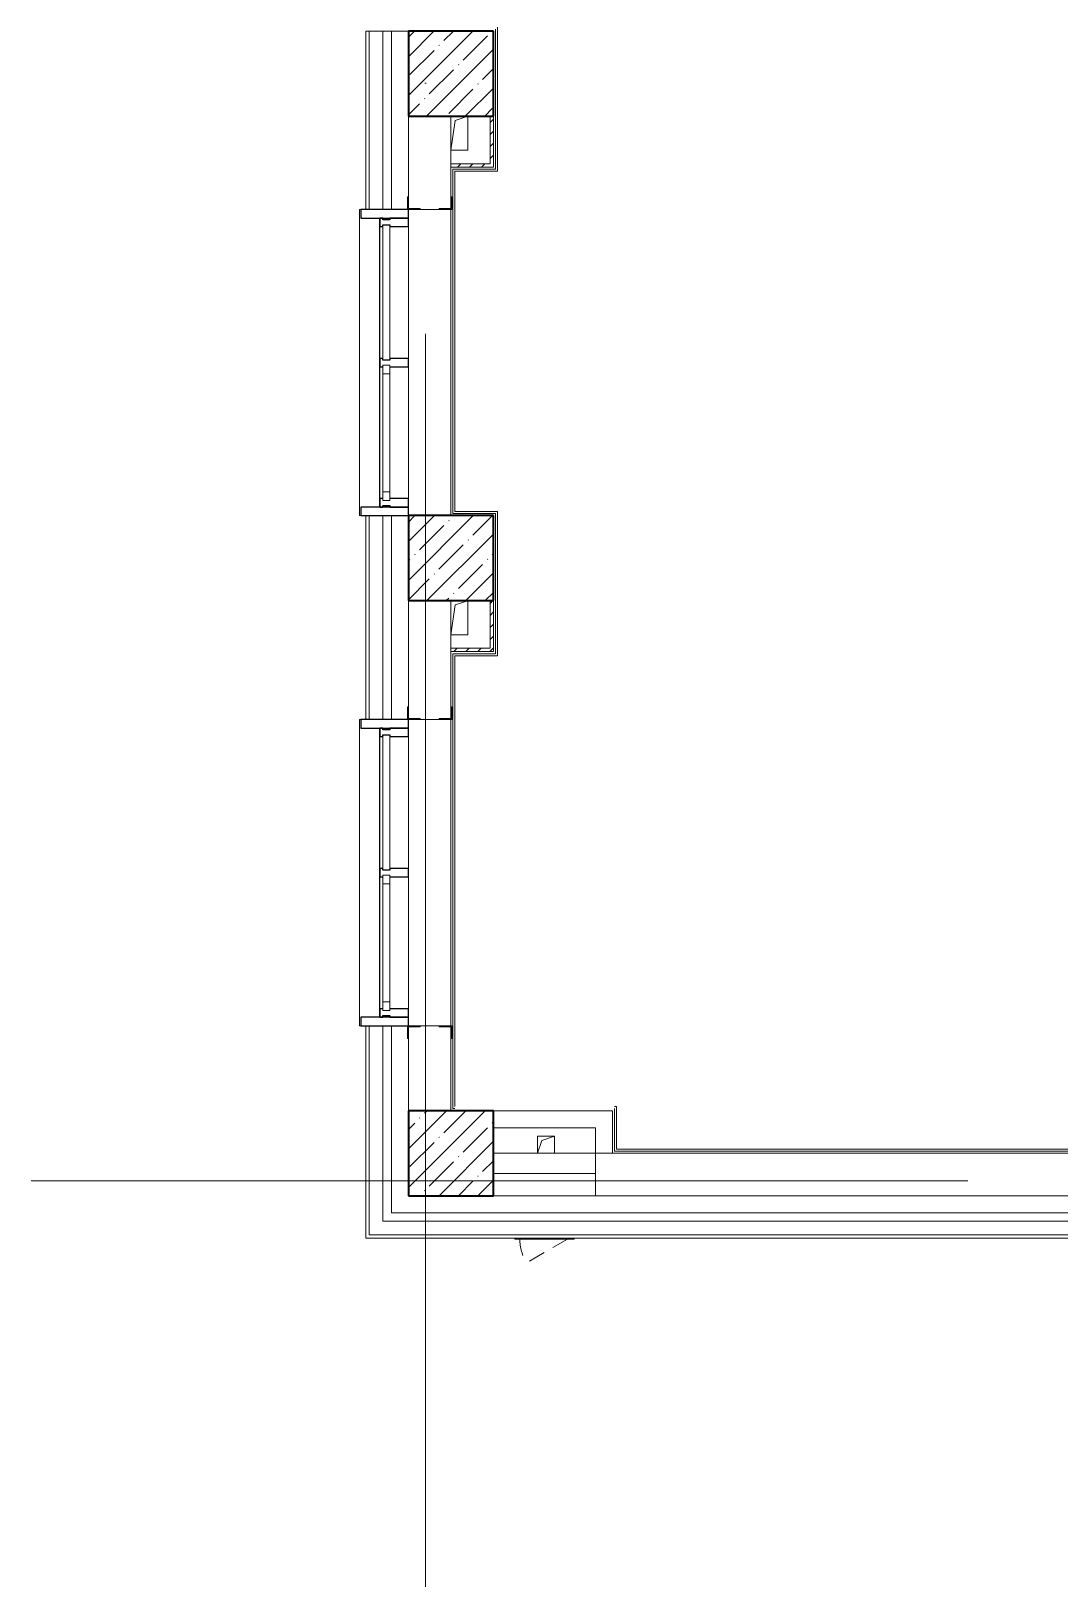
# Model space of a CAD drawing. Header units: millimetres. Extents: x 5993 to 95364, y 94667 to 143522.
# Drawn here: x 41444 to 41936, y 118403 to 119147 of the extents above; entities that cross this region are included whole.
import ezdxf

# ---------------------------------------------------------------- set-up
doc = ezdxf.new("R2010")
doc.units = ezdxf.units.MM
for name, pattern in [('200_ШТРИХ_ш1п0_6_', [160, 100, -60]), ('50_200_ШТРИХ_1Т_ш5_п1_п1_', [1400, 1000, -200, 0, -200]), ('Штрих короткий', [300, 150, -150])]:
    doc.linetypes.add(name, pattern=pattern)
for name, color, linetype, lineweight in [('0-2', 7, 'Continuous', 9), ('S-GRID-____-OTLN-1', 7, '50_200_ШТРИХ_1Т_ш5_п1_п1_', 9), ('Импосты витража', 7, 'Continuous', 9), ('Импосты витража-1', 7, 'Continuous', 25), ('Каркас_Импост', 7, 'Continuous', 13), ('Каркас_Импост-1', 7, 'Continuous', 9), ('Несущие колонны', 7, 'Continuous', 9), ('Несущие колонны-1', 7, 'Continuous', 35), ('Обобщенные модели', 7, 'Continuous', 9), ('Общие ребра', 7, 'Continuous', 9), ('Окна', 7, 'Continuous', 9), ('Остекление-1', 7, 'Continuous', 9), ('Открывание в плане-2', 7, '200_ШТРИХ_ш1п0_6_', 9), ('Перемычка-1', 7, 'Штрих короткий', 9), ('Стены', 7, 'Continuous', 9), ('Стены-1', 7, 'Continuous', 13)]:
    doc.layers.add(name, color=color, linetype=linetype, lineweight=lineweight)
doc.layers.add('Штриховка разреза-4', color=7, linetype='Continuous', lineweight=5, true_color=0x0080ff)

# ---------------------------------------------------------------- blocks, each defined once
blk = doc.blocks.new('BSC_Колонна _Прямоугольная - 500х500-V14-АИ2_01_План напольных покрытий и плинтусов 1го этажа _Часть 1_')
at = {"layer": 'Несущие колонны'}
h = blk.add_hatch(dxfattribs=at)
h.set_pattern_fill('FP_21', color=256, style=0, pattern_type=2)
h.set_pattern_definition([(45, (-150, -57250), (-114.04925, 114.04925), []), (45, (-35.95, -57250), (-114.04925, 114.04925), [201.613, -40.323, 3.353, -36.97])])
h.paths.add_polyline_path([(-250, -250), (250, -250), (250, 250), (-250, 250)], flags=0)
at = {"layer": 'Несущие колонны-1'}
for p, q in [((250, 250), (-250, 250)), ((-250, 250), (-250, -250)), ((250, -250), (250, 250)), ((-250, -250), (250, -250))]:
    blk.add_line(p, q, dxfattribs=at)
blk = doc.blocks.new('BSC_Колонна _Прямоугольная - 500х500-V17-АИ2_01_План напольных покрытий и плинтусов 1го этажа _Часть 1_')
at = {"layer": 'Несущие колонны'}
h = blk.add_hatch(dxfattribs=at)
h.set_pattern_fill('FP_24', color=256, style=0, pattern_type=2)
h.set_pattern_definition([(45, (-150, -63600), (-114.04925, 114.04925), []), (45, (-35.95, -63600), (-114.04925, 114.04925), [201.613, -40.323, 3.353, -36.97])])
h.paths.add_polyline_path([(-250, -250), (250, -250), (250, 250), (-250, 250), (-250, 59.4)], flags=0)
at = {"layer": 'Несущие колонны-1'}
for p, q in [((250, 250), (-250, 250)), ((-250, 250), (-250, -250)), ((250, -250), (250, 250)), ((-250, -250), (250, -250))]:
    blk.add_line(p, q, dxfattribs=at)
blk = doc.blocks.new('BSC_Колонна _Прямоугольная - 500х500-V53-АИ2_01_План напольных покрытий и плинтусов 1го этажа _Часть 1_')
at = {"layer": 'Несущие колонны'}
h = blk.add_hatch(dxfattribs=at)
h.set_pattern_fill('FP_83', color=256, style=0, pattern_type=2)
h.set_pattern_definition([(45, (-150, -60750), (-114.04925, 114.04925), []), (45, (-35.95, -60750), (-114.04925, 114.04925), [201.613, -40.323, 3.353, -36.97])])
h.paths.add_polyline_path([(-250, -250), (250, -250), (250, 250), (-250, 250)], flags=0)
at = {"layer": 'Несущие колонны-1'}
for p, q in [((250, 250), (-250, 250)), ((-250, 250), (-250, -250)), ((250, -250), (250, 250)), ((-250, -250), (250, -250))]:
    blk.add_line(p, q, dxfattribs=at)
blk = doc.blocks.new('Проем_Дверь_Прямоугольный - 1800х2700h_оконные проемы-25805030-АИ2_01_План напольных покрытий и плинтусов 1го этажа _Часть 1_')
at = {"layer": 'Перемычка-1'}
for p, q in [((900, 125), (-900, 125)), ((900, -125), (-900, -125))]:
    blk.add_line(p, q, dxfattribs=at)
blk = doc.blocks.new('PNS_Панель прямоугольная2 - Нр_Стекло - 40мм-26243474-АИ2_01_План напольных покрытий и плинтусов 1го этажа _Часть 1_')
at = {"layer": 'Каркас_Импост'}
for p, q in [((-397.5, 0), (-397.5, 40)), ((-397.5, 40), (-347.5, 40)), ((-347.5, 40), (-347.5, 0)), ((397.5, 40), (347.5, 40)), ((347.5, 40), (347.5, 0)), ((397.5, 0), (397.5, 40)), ((-347.5, 0), (-397.5, 0)), ((347.5, 0), (397.5, 0))]:
    blk.add_line(p, q, dxfattribs=at)
at = {"layer": 'Каркас_Импост-1'}
for p, q in [((-347.5, 40), (347.5, 40)), ((-347.5, 0), (347.5, 0))]:
    blk.add_line(p, q, dxfattribs=at)
blk = doc.blocks.new('Прямоугольный импост - Импост структурный с накладкой - 150мм-25647633-АИ2_01_План напольных покрытий и плинтусов 1го этажа _Часть 1_')
at = {"layer": 'Импосты витража-1'}
for p, q in [((-25, 0), (-25, 17)), ((-25, 17), (25, 17)), ((-15, 0), (-25, 0)), ((-15, -40), (-15, 0)), ((25, 17), (25, 0)), ((-25, -150), (-25, -40)), ((-25, -40), (-15, -40)), ((25, -40), (25, -150)), ((25, -150), (-25, -150))]:
    blk.add_line(p, q, dxfattribs=at)
blk = doc.blocks.new('Прямоугольный импост - Импост структурный с накладкой - 150мм-25647642-АИ2_01_План напольных покрытий и плинтусов 1го этажа _Часть 1_')
at = {"layer": 'Импосты витража'}
for p, q in [((103600, 79475), (103600, 80250)), ((103767, 79475), (103767, 80250))]:
    blk.add_line(p, q, dxfattribs=at)
blk = doc.blocks.new('Прямоугольный импост - Импост структурный с накладкой - 150мм-V165-АИ2_01_План напольных покрытий и плинтусов 1го этажа _Часть 1_')
at = {"layer": 'Импосты витража-1'}
for p, q in [((-25, 0), (-25, 17)), ((-25, 17), (25, 17)), ((25, 0), (15, 0)), ((15, 0), (15, -40)), ((25, 17), (25, 0)), ((-25, -150), (-25, -40)), ((15, -40), (25, -40)), ((25, -40), (25, -150)), ((25, -150), (-25, -150))]:
    blk.add_line(p, q, dxfattribs=at)
blk = doc.blocks.new('PNS_Панель прямоугольная1 - Нр_Стекло - 40мм-25259299-АИ2_01_План напольных покрытий и плинтусов 1го этажа _Часть 1_')
at = {"layer": 'Остекление-1'}
for p, q in [((-387.5, 40), (387.5, 40)), ((-397.5, 0), (397.5, 0)), ((387.5, 0), (-387.5, 0))]:
    blk.add_line(p, q, dxfattribs=at)
blk = doc.blocks.new('Прямоугольный импост - Импост структурный с накладкой - 150мм-25647644-АИ2_01_План напольных покрытий и плинтусов 1го этажа _Часть 1_')
at = {"layer": 'Импосты витража-1'}
for p, q in [((-25, 0), (-25, 17)), ((-25, 17), (25, 17)), ((-15, 0), (-25, 0)), ((-15, -40), (-15, 0)), ((25, 0), (15, 0)), ((15, 0), (15, -40)), ((25, 17), (25, 0)), ((-25, -150), (-25, -40)), ((-25, -40), (-15, -40)), ((15, -40), (25, -40)), ((25, -40), (25, -150)), ((25, -150), (-25, -150))]:
    blk.add_line(p, q, dxfattribs=at)
blk = doc.blocks.new('Прямоугольный импост - Откос НВФ_50х280 мм-V169-АИ2_01_План напольных покрытий и плинтусов 1го этажа _Часть 1_')
at = {"layer": 'Импосты витража-1'}
for p, q in [((-50, 130), (0, 130)), ((-50, -150), (-50, 130)), ((0, 130), (0, -150)), ((0, -150), (-50, -150))]:
    blk.add_line(p, q, dxfattribs=at)
blk = doc.blocks.new('Прямоугольный импост - Откос НВФ_50х280 мм-25993838-АИ2_01_План напольных покрытий и плинтусов 1го этажа _Часть 1_')
at = {"layer": 'Импосты витража-1'}
for p, q in [((0, 130), (-50, 130)), ((-50, 130), (-50, -150)), ((0, -144), (0, 130)), ((-50, -150), (0, -150))]:
    blk.add_line(p, q, dxfattribs=at)
blk = doc.blocks.new('Прямоугольный импост - Откос НВФ_50х280 мм-25993834-АИ2_01_План напольных покрытий и плинтусов 1го этажа _Часть 1_')
at = {"layer": 'Импосты витража-1'}
for p, q in [((-50, 130), (0, 130)), ((-50, -150), (-50, 130)), ((0, 130), (0, -144)), ((0, -150), (-50, -150))]:
    blk.add_line(p, q, dxfattribs=at)
blk = doc.blocks.new('Фахверк_СКБ_Уголок - 250_2700-27497298-АИ2_01_План напольных покрытий и плинтусов 1го этажа _Часть 1_')
at = {"layer": 'Обобщенные модели'}
for p, q in [((200, 181), (125, 181)), ((125, 181), (125, 106)), ((125, 106), (131, 106)), ((131, 106), (131, 175)), ((131, 175), (200, 175)), ((200, 175), (200, 181)), ((131, -6), (125, -6)), ((125, -6), (125, -81)), ((125, -81), (200, -81)), ((131, -75), (131, -6)), ((200, -75), (131, -75)), ((200, -81), (200, -75))]:
    blk.add_line(p, q, dxfattribs=at)
blk = doc.blocks.new('AR_Отверстие прямоугольное _в плите_ - AR_Отверстие прямоугольное _в плите_-V237-АИ2_01_План напольных покрытий и плинтусов 1го этажа _Часть 1_')
at = {"layer": 'Обобщенные модели'}
for p, q in [((50, 50), (-50, 50)), ((-50, 50), (-50, -50)), ((-50, -50), (-25, 25)), ((-25, 25), (50, 50)), ((50, -50), (50, 50))]:
    blk.add_line(p, q, dxfattribs=at)
blk = doc.blocks.new('AR_Отверстие прямоугольное _в плите_ - AR_Отверстие прямоугольное _в плите_-V255-АИ2_01_План напольных покрытий и плинтусов 1го этажа _Часть 1_')
at = {"layer": 'Обобщенные модели'}
for p, q in [((50, 100), (-50, 100)), ((-25, 75), (50, 100)), ((50, -100), (50, 100)), ((-50, -100), (-25, 75)), ((-50, -100), (50, -100))]:
    blk.add_line(p, q, dxfattribs=at)
blk = doc.blocks.new('Отлив_СКБ - Отлив витража_120_НВФ-31885689-АИ2_01_План напольных покрытий и плинтусов 1го этажа _Часть 1_')
at = {"layer": 'Окна'}
for p, q in [((0, 113), (0, 120)), ((1800, 120), (0, 120)), ((1800, 120), (1800, 113)), ((50, 2), (1750, 2))]:
    blk.add_line(p, q, dxfattribs=at)
blk = doc.blocks.new('DOR_Люк-Решетка_Прямоугольный - Люк_300х400h ПЛК_цоколь-28750901-АИ2_01_План напольных покрытий и плинтусов 1го этажа _Часть 1_')
at = {"layer": 'Каркас_Импост-1'}
for p, q in [((-175, 10), (-175, 15)), ((175, 15), (-175, 15)), ((175, 15), (175, 10))]:
    blk.add_line(p, q, dxfattribs=at)
at = {"layer": 'Открывание в плане-2'}
blk.add_line((-136.3, 15), (106.1, 155), dxfattribs=at)
blk.add_arc((-145, 10), 290, 0.99289, 30, dxfattribs=at)

msp = doc.modelspace()

# ---------------------------------------------------------------- linework, layer by layer
at = {"layer": 'S-GRID-____-OTLN-1', "color": 251, "ltscale": 0.6, "true_color": 0x636466}
for p, q in [((41632.66, 118402.62), (41632.66, 121495.1)), ((50293.31, 118597.07), (41443.97, 118597.07))]:
    msp.add_line(p, q, dxfattribs=at)
at = {"layer": 'Общие ребра'}
for p, q in [((41605.81, 119147.48), (41605.81, 119062.01)), ((41605.81, 119062.01), (41605.81, 119147.48)), ((41612.32, 119062.01), (41612.32, 119147.48)), ((41616.39, 119062.01), (41616.39, 119147.48)), ((41624.53, 119106.78), (41624.53, 119068.11)), ((41624.53, 119068.11), (41624.53, 119106.78)), ((41605.81, 118915.5), (41605.81, 118817.82)), ((41605.81, 118817.82), (41605.81, 118915.5)), ((41612.32, 118817.82), (41612.32, 118915.5)), ((41616.39, 118817.82), (41616.39, 118915.5)), ((41624.53, 118874.8), (41624.53, 118823.93)), ((41624.53, 118823.93), (41624.53, 118874.8)), ((41605.81, 118671.31), (41605.81, 118571.2)), ((41605.81, 118571.2), (41605.81, 118671.31)), ((41612.32, 118577.71), (41612.32, 118671.31)), ((41616.39, 118581.78), (41616.39, 118671.31)), ((41624.53, 118665.21), (41624.53, 118630.61)), ((41624.53, 118630.61), (41624.53, 118665.21)), ((41714.07, 118610.27), (41722.21, 118610.27)), ((41624.53, 118581.78), (41616.39, 118581.78)), ((42275.69, 118581.78), (41624.53, 118581.78)), ((41616.39, 118577.71), (41612.32, 118577.71)), ((41624.53, 118577.71), (41616.39, 118577.71)), ((42275.69, 118577.71), (41624.53, 118577.71)), ((41612.32, 118571.2), (41624.53, 118571.2)), ((41624.53, 118571.2), (42275.69, 118571.2)), ((42275.69, 118571.2), (41624.53, 118571.2))]:
    msp.add_line(p, q, dxfattribs=at)
at = {"layer": 'Стены'}
for p, q in [((41666.21, 119081.35), (41666.21, 119148.45)), ((41667.18, 119149.43), (41667.18, 119080.38)), ((41645.86, 119081.35), (41666.21, 119081.35)), ((41645.86, 118916.48), (41645.86, 119081.35)), ((41667.18, 119080.38), (41646.83, 119080.38)), ((41646.83, 119080.38), (41646.83, 118917.45)), ((41644.88, 119062.01), (41644.88, 118915.5)), ((41666.21, 118916.48), (41645.86, 118916.48)), ((41646.83, 118917.45), (41667.18, 118917.45)), ((41666.21, 118849.41), (41666.21, 118916.48)), ((41667.18, 118917.45), (41667.18, 118848.43)), ((41645.86, 118849.41), (41666.21, 118849.41)), ((41645.86, 118631.59), (41645.86, 118849.41)), ((41667.18, 118848.43), (41646.83, 118848.43)), ((41646.83, 118848.43), (41646.83, 118632.57)), ((41644.88, 118817.82), (41644.88, 118671.31)), ((41645.86, 118631.59), (41646.83, 118631.59)), ((41724.16, 118632.57), (41723.18, 118632.57)), ((41723.18, 118611.24), (41723.18, 118631.59)), ((41724.16, 118632.57), (41724.16, 118612.22)), ((42254.37, 118611.24), (41723.18, 118611.24)), ((41724.16, 118612.22), (42253.39, 118612.22))]:
    msp.add_line(p, q, dxfattribs=at)
at = {"layer": 'Стены-1'}
for p, q in [((41604.18, 119147.48), (41604.18, 119062.01)), ((41605.81, 119147.48), (41604.18, 119147.48)), ((41624.53, 119147.48), (41605.81, 119147.48)), ((41644.88, 119068.11), (41644.88, 119106.78)), ((41663.6, 119106.78), (41663.6, 119083.96)), ((41665.23, 119082.33), (41665.23, 119106.78)), ((41663.6, 119083.96), (41644.88, 119083.96)), ((41644.88, 119083.96), (41644.88, 119082.33)), ((41644.88, 119082.33), (41665.23, 119082.33)), ((41604.18, 119062.01), (41605.81, 119062.01)), ((41605.81, 119062.01), (41624.04, 119062.01)), ((41630.15, 119062.01), (41639.26, 119062.01)), ((41604.18, 118915.5), (41604.18, 118817.82)), ((41605.81, 118915.5), (41604.18, 118915.5)), ((41624.53, 118915.5), (41605.81, 118915.5)), ((41644.88, 118823.93), (41644.88, 118874.8)), ((41663.6, 118874.8), (41663.6, 118852.01)), ((41665.23, 118850.38), (41665.23, 118874.8)), ((41663.6, 118852.01), (41644.88, 118852.01)), ((41644.88, 118852.01), (41644.88, 118850.38)), ((41644.88, 118850.38), (41665.23, 118850.38)), ((41604.18, 118817.82), (41605.81, 118817.82)), ((41605.81, 118817.82), (41624.04, 118817.82)), ((41630.15, 118817.82), (41639.26, 118817.82)), ((41604.18, 118671.31), (41604.18, 118569.57)), ((41605.81, 118671.31), (41604.18, 118671.31)), ((41624.04, 118671.31), (41605.81, 118671.31)), ((41639.26, 118671.31), (41630.15, 118671.31)), ((41644.88, 118630.61), (41644.88, 118665.21)), ((41714.07, 118630.61), (41665.23, 118630.61)), ((41722.21, 118630.61), (41714.07, 118630.61)), ((41722.21, 118610.27), (41722.21, 118630.61)), ((41665.23, 118622.47), (41714.07, 118622.47)), ((41714.07, 118622.47), (41714.07, 118610.27)), ((41714.07, 118610.27), (41665.23, 118610.27)), ((41714.07, 118610.27), (41714.07, 118589.92)), ((41714.07, 118600.5), (41714.07, 118610.27)), ((42255.35, 118610.27), (41722.21, 118610.27)), ((41665.23, 118600.5), (41714.07, 118600.5)), ((42255.35, 118589.92), (41665.23, 118589.92)), ((41714.07, 118589.92), (42255.35, 118589.92)), ((41604.18, 118569.57), (41605.81, 118569.57)), ((41605.81, 118571.2), (41612.32, 118571.2)), ((41612.32, 118571.2), (41605.81, 118571.2)), ((41605.81, 118569.57), (42275.69, 118569.57))]:
    msp.add_line(p, q, dxfattribs=at)
at = {"layer": 'Штриховка разреза-4'}
for p, q in [((41663.6, 119103.73), (41665.23, 119105.35)), ((41663.6, 119097.97), (41665.23, 119099.6)), ((41663.6, 119092.21), (41665.23, 119093.84)), ((41663.6, 119086.46), (41665.23, 119088.09)), ((41647.96, 119082.33), (41649.59, 119083.96)), ((41653.72, 119082.33), (41655.34, 119083.96)), ((41659.47, 119082.33), (41661.1, 119083.96)), ((41665.23, 119082.33), (41665.23, 119082.33)), ((41663.6, 118873.5), (41664.9, 118874.8)), ((41663.6, 118867.75), (41665.23, 118869.38)), ((41663.6, 118861.99), (41665.23, 118863.62)), ((41663.6, 118856.24), (41665.23, 118857.87)), ((41646.23, 118850.38), (41647.86, 118852.01)), ((41651.99, 118850.38), (41653.62, 118852.01)), ((41657.74, 118850.38), (41659.37, 118852.01)), ((41663.5, 118850.38), (41665.13, 118852.01)), ((41665.13, 118852.01), (41665.23, 118852.11))]:
    msp.add_line(p, q, dxfattribs=at)

# ---------------------------------------------------------------- block references
at = {"layer": '0-2', "xscale": 0.08139549610658335, "yscale": 0.08139549610658335, "zscale": 0.08139549610658335}
for name, p in [('BSC_Колонна _Прямоугольная - 500х500-V17-АИ2_01_План напольных покрытий и плинтусов 1го этажа _Часть 1_', (41644.88, 119127.13)), ('AR_Отверстие прямоугольное _в плите_ - AR_Отверстие прямоугольное _в плите_-V255-АИ2_01_План напольных покрытий и плинтусов 1го этажа _Часть 1_', (41648.95, 119098.61)), ('BSC_Колонна _Прямоугольная - 500х500-V53-АИ2_01_План напольных покрытий и плинтусов 1го этажа _Часть 1_', (41644.88, 118895.15)), ('AR_Отверстие прямоугольное _в плите_ - AR_Отверстие прямоугольное _в плите_-V255-АИ2_01_План напольных покрытий и плинтусов 1го этажа _Часть 1_', (41648.95, 118866.63)), ('BSC_Колонна _Прямоугольная - 500х500-V14-АИ2_01_План напольных покрытий и плинтусов 1го этажа _Часть 1_', (41644.88, 118610.27)), ('AR_Отверстие прямоугольное _в плите_ - AR_Отверстие прямоугольное _в плите_-V237-АИ2_01_План напольных покрытий и плинтусов 1го этажа _Часть 1_', (41690.46, 118614.34))]:
    msp.add_blockref(name, p, dxfattribs=at)
for name, p, rotation in [('Фахверк_СКБ_Уголок - 250_2700-27497298-АИ2_01_План напольных покрытий и плинтусов 1го этажа _Часть 1_', (41638.78, 119051.84), 89.99999999999991), ('Отлив_СКБ - Отлив витража_120_НВФ-31885689-АИ2_01_План напольных покрытий и плинтусов 1го этажа _Часть 1_', (41610.94, 118915.5), 90), ('Прямоугольный импост - Откос НВФ_50х280 мм-25993838-АИ2_01_План напольных покрытий и плинтусов 1го этажа _Часть 1_', (41612.32, 119062.01), 89.99999999999773), ('Проем_Дверь_Прямоугольный - 1800х2700h_оконные проемы-25805030-АИ2_01_План напольных покрытий и плинтусов 1го этажа _Часть 1_', (41634.71, 118988.75), 269.9999999999999), ('Прямоугольный импост - Импост структурный с накладкой - 150мм-25647642-АИ2_01_План напольных покрытий и плинтусов 1го этажа _Часть 1_', (50057.1, 125522.78), 180), ('PNS_Панель прямоугольная1 - Нр_Стекло - 40мм-25259299-АИ2_01_План напольных покрытий и плинтусов 1го этажа _Часть 1_', (41612.32, 119022.33), 269.9999999999977), ('Прямоугольный импост - Импост структурный с накладкой - 150мм-25647642-АИ2_01_План напольных покрытий и плинтусов 1го этажа _Часть 1_', (50057.1, 125455.63), 180), ('PNS_Панель прямоугольная2 - Нр_Стекло - 40мм-26243474-АИ2_01_План напольных покрытий и плинтусов 1го этажа _Часть 1_', (41612.32, 118955.18), 269.9999999999977), ('Фахверк_СКБ_Уголок - 250_2700-27497298-АИ2_01_План напольных покрытий и плинтусов 1го этажа _Часть 1_', (41638.78, 118807.65), 89.99999999999991), ('Отлив_СКБ - Отлив витража_120_НВФ-31885689-АИ2_01_План напольных покрытий и плинтусов 1го этажа _Часть 1_', (41610.94, 118671.31), 90), ('Прямоугольный импост - Откос НВФ_50х280 мм-25993838-АИ2_01_План напольных покрытий и плинтусов 1го этажа _Часть 1_', (41612.32, 118817.82), 89.99999999999773), ('Проем_Дверь_Прямоугольный - 1800х2700h_оконные проемы-25805030-АИ2_01_План напольных покрытий и плинтусов 1го этажа _Часть 1_', (41634.71, 118744.57), 269.9999999999999), ('Прямоугольный импост - Импост структурный с накладкой - 150мм-25647642-АИ2_01_План напольных покрытий и плинтусов 1го этажа _Часть 1_', (50057.1, 125278.59), 180), ('PNS_Панель прямоугольная1 - Нр_Стекло - 40мм-25259299-АИ2_01_План напольных покрытий и плинтусов 1го этажа _Часть 1_', (41612.32, 118778.14), 269.9999999999977), ('Прямоугольный импост - Импост структурный с накладкой - 150мм-25647642-АИ2_01_План напольных покрытий и плинтусов 1го этажа _Часть 1_', (50057.1, 125211.44), 180), ('PNS_Панель прямоугольная2 - Нр_Стекло - 40мм-26243474-АИ2_01_План напольных покрытий и плинтусов 1го этажа _Часть 1_', (41612.32, 118710.99), 269.9999999999977), ('Фахверк_СКБ_Уголок - 250_2700-27497298-АИ2_01_План напольных покрытий и плинтусов 1го этажа _Часть 1_', (41630.64, 118681.49), 269.9999999999999), ('DOR_Люк-Решетка_Прямоугольный - Люк_300х400h ПЛК_цоколь-28750901-АИ2_01_План напольных покрытий и плинтусов 1го этажа _Часть 1_', (41689.65, 118570.38), 180)]:
    msp.add_blockref(name, p, dxfattribs=dict(at, rotation=rotation))
at = {"layer": '0-2', "extrusion": (0, 0, -1), "xscale": 0.08139549610658335, "yscale": 0.08139549610658335, "zscale": 0.08139549610658335, "rotation": 270.0000000000023}
for name, p in [('Прямоугольный импост - Импост структурный с накладкой - 150мм-25647644-АИ2_01_План напольных покрытий и плинтусов 1го этажа _Часть 1_', (-41612.32, 119055.91)), ('Прямоугольный импост - Импост структурный с накладкой - 150мм-25647633-АИ2_01_План напольных покрытий и плинтусов 1го этажа _Часть 1_', (-41612.32, 118988.75)), ('Прямоугольный импост - Импост структурный с накладкой - 150мм-V165-АИ2_01_План напольных покрытий и плинтусов 1го этажа _Часть 1_', (-41612.32, 118921.6)), ('Прямоугольный импост - Откос НВФ_50х280 мм-V169-АИ2_01_План напольных покрытий и плинтусов 1го этажа _Часть 1_', (-41612.32, 118915.5)), ('Прямоугольный импост - Импост структурный с накладкой - 150мм-25647644-АИ2_01_План напольных покрытий и плинтусов 1го этажа _Часть 1_', (-41612.32, 118811.72)), ('Прямоугольный импост - Импост структурный с накладкой - 150мм-25647633-АИ2_01_План напольных покрытий и плинтусов 1го этажа _Часть 1_', (-41612.32, 118744.57)), ('Прямоугольный импост - Импост структурный с накладкой - 150мм-V165-АИ2_01_План напольных покрытий и плинтусов 1го этажа _Часть 1_', (-41612.32, 118677.42)), ('Прямоугольный импост - Откос НВФ_50х280 мм-25993834-АИ2_01_План напольных покрытий и плинтусов 1го этажа _Часть 1_', (-41612.32, 118671.31))]:
    msp.add_blockref(name, p, dxfattribs=at)

doc.saveas('drawing.dxf')
